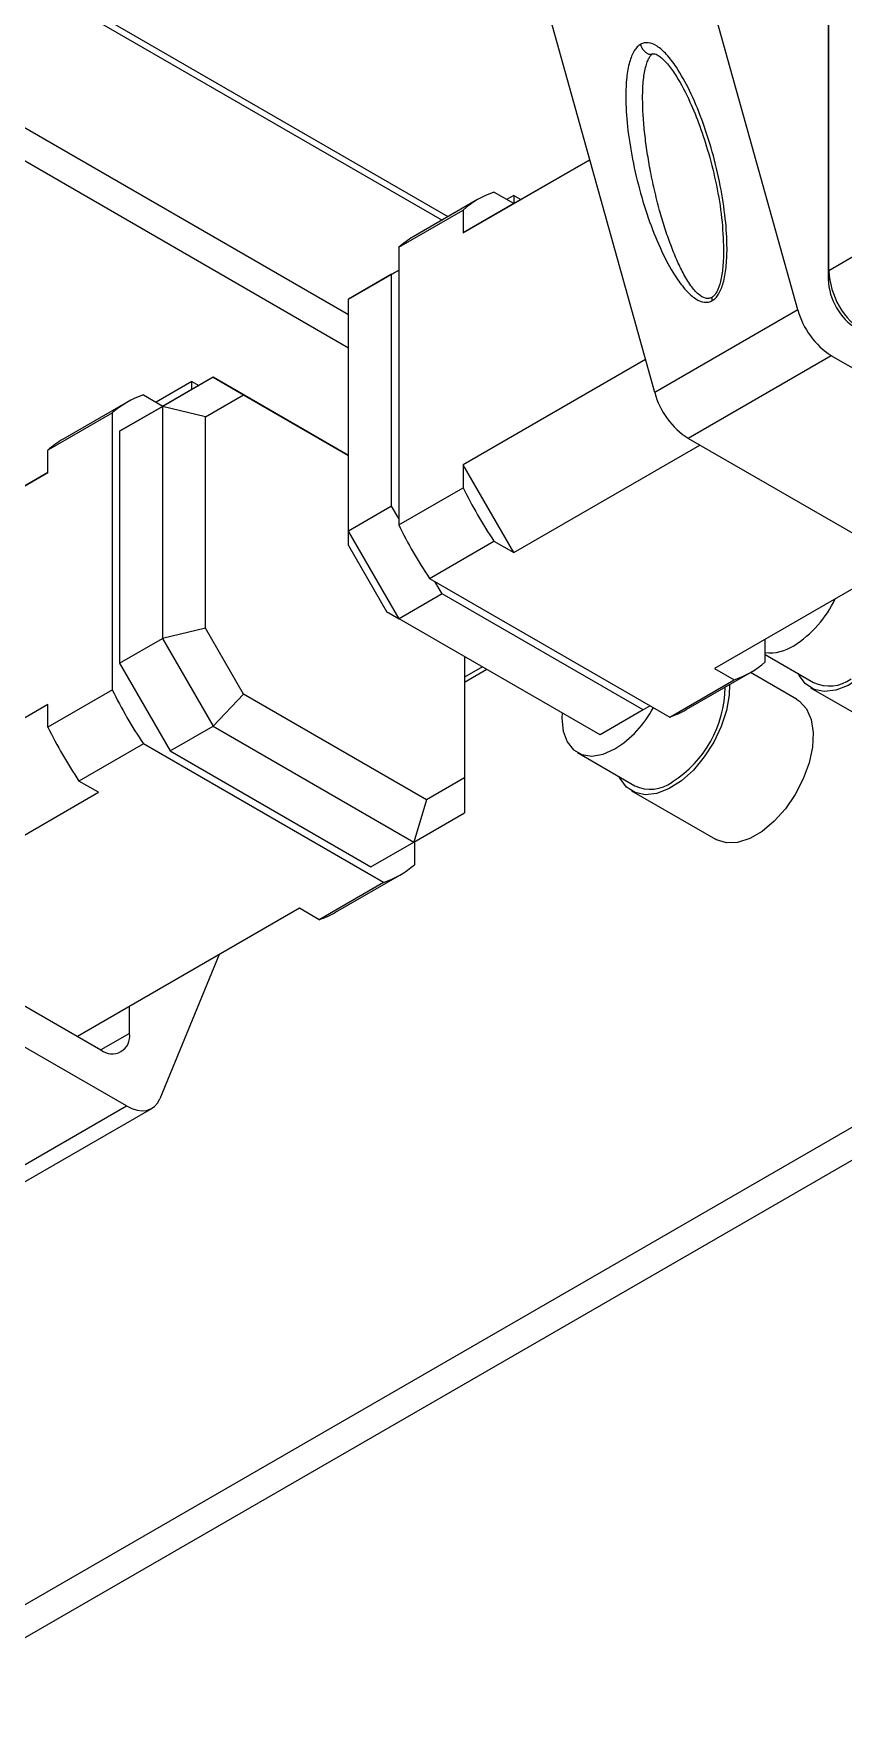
# Model space of a CAD drawing. Header units: millimetres. Extents: x -529 to 1738, y -425 to 849.
# Drawn here: x 13.9 to 53.9, y 91.8 to 175.4 of the extents above; entities that cross this region are included whole.
import ezdxf

# ---------------------------------------------------------------- set-up
doc = ezdxf.new("R2010")
doc.units = ezdxf.units.MM

msp = doc.modelspace()

# ---------------------------------------------------------------- linework, layer by layer
at = {"color": 7, "linetype": 'Continuous', "lineweight": 15}
for p, q in [((34.394, 166.335), (-11.951, 193.089)), ((53.198, 163.668), (53.198, 186.939)), ((51.672, 161.734), (46.098, 181.689)), ((53.169, 178.832), (53.169, 163.236)), ((44.601, 157.652), (39.027, 177.607)), ((53.169, 177.075), (53.169, 163.36)), ((35.138, 165.536), (41.391, 169.145)), ((41.39, 169.146), (37.638, 166.979)), ((35.853, 167.177), (32.671, 165.341)), ((37.638, 166.979), (36.661, 167.543)), ((37.642, 167.385), (37.288, 167.181)), ((37.642, 167.385), (37.642, 166.982)), ((37.642, 167.385), (37.991, 167.183)), ((31.956, 164.829), (35.138, 166.665)), ((37.638, 166.979), (35.138, 165.536)), ((35.138, 166.665), (35.138, 165.536)), ((31.956, 164.829), (31.956, 151.113)), ((54.613, 164.484), (53.198, 163.668)), ((29.481, 162.27), (31.956, 163.699)), ((31.602, 163.494), (29.481, 162.27)), ((31.602, 163.494), (31.956, 163.699)), ((31.602, 152.039), (31.602, 163.494)), ((53.169, 163.36), (53.237, 163.223)), ((29.481, 150.815), (29.481, 162.27)), ((51.672, 161.734), (44.601, 157.652)), ((44.146, 159.281), (35.138, 154.08)), ((53.322, 159.473), (46.251, 155.391)), ((68.006, 150.996), (53.322, 159.473)), ((21.744, 158.194), (19.976, 157.173)), ((22.788, 158.407), (20.288, 156.963)), ((22.788, 158.407), (20.667, 157.182)), ((21.744, 157.804), (21.744, 158.194)), ((21.744, 158.194), (22.082, 157.999)), ((22.788, 158.407), (24.288, 157.541)), ((29.481, 154.543), (22.788, 158.407)), ((18.541, 157.17), (15.359, 155.333)), ((20.667, 157.182), (18.167, 155.739)), ((19.348, 157.536), (20.314, 156.978)), ((19.976, 157.173), (19.976, 157.173)), ((22.41, 156.456), (24.288, 157.541)), ((24.288, 157.541), (29.481, 154.543)), ((17.814, 156.648), (14.632, 154.811)), ((17.814, 142.966), (17.814, 156.648)), ((18.167, 155.739), (20.288, 156.963)), ((20.288, 156.963), (20.288, 145.508)), ((22.41, 156.456), (20.288, 156.963)), ((22.41, 146.015), (22.41, 156.456)), ((18.167, 155.739), (18.167, 144.283)), ((14.632, 153.698), (14.632, 154.811)), ((37.638, 149.75), (46.83, 155.057)), ((60.935, 146.914), (46.251, 155.391)), ((35.138, 154.08), (35.138, 152.95)), ((37.638, 149.75), (35.138, 154.08)), ((3.671, 147.37), (14.632, 153.698)), ((14.632, 153.698), (3.671, 147.371)), ((31.956, 151.113), (35.138, 152.95)), ((31.602, 152.039), (29.481, 150.815)), ((31.956, 151.427), (31.602, 152.039)), ((31.981, 146.485), (29.481, 150.815)), ((29.481, 150.097), (29.481, 150.815)), ((4.52, 92.615), (103.515, 149.764)), ((29.481, 150.097), (31.359, 146.843)), ((33.479, 148.477), (36.661, 150.314)), ((36.661, 150.314), (37.638, 149.75)), ((5.934, 91.799), (104.929, 148.947)), ((56.75, 149.33), (47.558, 144.024)), ((33.479, 148.477), (45.341, 141.629)), ((34.102, 147.709), (33.749, 148.321)), ((34.102, 147.709), (31.981, 146.485)), ((44.022, 141.983), (34.102, 147.709)), ((31.359, 146.843), (31.981, 146.485)), ((41.901, 140.758), (31.981, 146.485)), ((18.167, 144.283), (20.288, 145.508)), ((22.41, 146.015), (20.288, 145.508)), ((20.288, 145.508), (22.788, 141.178)), ((24.288, 142.761), (22.41, 146.015)), ((50.058, 144.354), (50.058, 145.467)), ((35.208, 144.621), (35.208, 138.627)), ((50.058, 144.716), (52.45, 143.334)), ((18.167, 144.283), (20.667, 139.953)), ((35.208, 143.351), (36.308, 143.986)), ((46.148, 141.995), (49.33, 143.832)), ((47.558, 144.024), (48.523, 143.466)), ((51.598, 142.519), (49.327, 143.83)), ((17.814, 142.966), (14.632, 141.129)), ((45.341, 141.629), (48.523, 143.466)), ((52.3, 143.075), (56.437, 140.687)), ((14.632, 142.242), (3.671, 135.915)), ((14.632, 141.129), (14.632, 142.242)), ((24.288, 142.761), (22.788, 141.178)), ((33.33, 137.542), (24.288, 142.761)), ((44.376, 142.187), (44.022, 141.983)), ((44.022, 141.983), (41.901, 140.758)), ((20.667, 139.953), (22.788, 141.178)), ((22.788, 141.178), (32.708, 135.451)), ((19.348, 140.307), (16.166, 138.47)), ((31.211, 133.458), (19.348, 140.307)), ((20.667, 139.953), (30.587, 134.227)), ((40.783, 139.871), (43.612, 138.238)), ((6.171, 131.585), (17.132, 137.912)), ((17.132, 137.912), (16.166, 138.47)), ((35.208, 138.627), (33.33, 137.542)), ((35.208, 138.627), (35.208, 136.895)), ((43.462, 137.978), (47.598, 135.59)), ((33.33, 137.542), (32.708, 135.451)), ((32.708, 135.451), (35.208, 136.895)), ((30.587, 134.227), (32.708, 135.451)), ((32.733, 135.466), (32.733, 134.336)), ((28.836, 131.987), (32.018, 133.824)), ((31.211, 133.458), (28.029, 131.622)), ((5.086, 132.212), (17.248, 125.191)), ((27.051, 132.186), (16.091, 125.858)), ((28.029, 131.622), (27.051, 132.186)), ((18.509, 122.422), (3.825, 130.898)), ((23.096, 129.902), (20.159, 122.778)), ((18.662, 126.007), (18.662, 127.342)), ((11.438, 118.34), (18.509, 122.422)), ((12.687, 118.216), (19.759, 122.298))]:
    msp.add_line(p, q, dxfattribs=at)
at = {"color": 8, "linetype": 'Continuous', "lineweight": 15}
for p, q in [((-11.744, 192.631), (34.101, 166.166)), ((29.481, 161.484), (-11.744, 185.283)), ((29.481, 159.851), (-12.451, 184.058)), ((36.089, 144.113), (35.208, 143.605)), ((18.662, 126.007), (17.248, 125.191))]:
    msp.add_line(p, q, dxfattribs=at)
at = {"color": 7, "linetype": 'Continuous', "lineweight": 15, "flags": 128}
for points in [[(56.948, 149.215), (56.981, 149.129), (57.112, 148.515), (57.112, 147.809), (56.981, 147.043), (56.724, 146.254), (56.354, 145.478), (55.888, 144.752), (55.347, 144.109), (54.758, 143.58), (54.147, 143.189), (53.544, 142.955), (52.975, 142.888), (52.469, 142.992), (52.049, 143.262), (51.733, 143.685), (51.69, 143.773)], [(48.287, 143.229), (48.273, 142.713), (48.142, 141.947), (47.885, 141.158), (47.515, 140.382), (47.049, 139.656), (46.508, 139.013), (45.919, 138.484), (45.308, 138.093), (44.705, 137.859), (44.137, 137.792), (43.63, 137.896), (43.21, 138.166), (42.894, 138.589), (42.852, 138.677)], [(51.598, 142.519), (51.754, 142.414), (52.097, 142.027), (52.323, 141.502), (52.422, 140.862), (52.389, 140.138), (52.226, 139.363), (51.939, 138.573), (51.543, 137.806), (51.056, 137.098), (50.501, 136.481), (49.904, 135.984), (49.292, 135.631), (48.695, 135.438), (48.14, 135.414), (47.653, 135.561), (47.598, 135.59)], [(40.027, 141.84), (40.017, 141.565), (40.082, 140.931), (40.276, 140.404), (40.587, 140.011), (41.002, 139.772), (41.498, 139.698), (42.051, 139.794), (42.633, 140.054)], [(18.509, 122.422), (18.774, 122.292), (19.033, 122.211), (19.28, 122.181), (19.509, 122.203), (19.717, 122.275), (19.896, 122.397), (20.045, 122.566), (20.159, 122.778)]]:
    msp.add_lwpolyline(points, dxfattribs=at)
at = {"color": 7, "linetype": 'Continuous', "lineweight": 15}
for centre, radius, start, end in [((38.117, 163.257), 4.527, 108.76184, 131.15315), ((34.945, 161.406), 4.544, 120.02499, 131.13753), ((56.239, 163.375), 3.074, 182.60548, 237.39452), ((57.037, 163.842), 3.842, 182.60548, 237.39452), ((48.016, 162.356), 0.601, 180.62359, 196.11675), ((55.442, 162.752), 3.904, 195.11409, 237.12429), ((20.804, 153.249), 4.527, 108.76276, 131.34386), ((48.371, 158.67), 3.904, 195.11409, 237.12429), ((17.629, 151.403), 4.539, 120.01751, 131.3354), ((56.019, 163.256), 23.286, 206.26778, 213.76414), ((52.837, 161.419), 23.286, 206.26778, 213.76414), ((48.531, 149.807), 5.507, 302.27874, 334.80451), ((50.302, 146.924), 2.124, 263.39448, 303.41203), ((47.067, 147.753), 4.527, 288.76276, 311.34386), ((38.705, 153.248), 23.285, 206.20379, 213.76425), ((42.473, 143.159), 5.601, 302.24027, 359.46459), ((53.221, 144.981), 1.819, 244.91783, 306.39263), ((39.739, 144.653), 5.434, 302.18167, 331.92192), ((43.878, 145.932), 4.545, 288.77852, 299.96909), ((35.523, 151.411), 23.285, 206.20379, 213.76425), ((44.382, 139.885), 1.819, 244.91783, 306.39263), ((29.755, 137.745), 4.527, 288.76184, 311.15315), ((26.567, 135.922), 4.542, 288.77507, 299.97254), ((17.8, 125.868), 0.873, 230.79671, 9.21404)]:
    msp.add_arc(centre, radius, start, end, dxfattribs=at)
for points, knots in [([(43.904, 174.846), (43.847, 174.806), (43.73, 174.724), (43.523, 174.441), (43.325, 173.929), (43.196, 173.157), (43.151, 172.086), (43.241, 170.725), (43.492, 169.127), (43.884, 167.486), (44.391, 165.911), (44.978, 164.507), (45.567, 163.434), (46.115, 162.706), (46.58, 162.276), (46.97, 162.103), (47.255, 162.105), (47.379, 162.162), (47.439, 162.19)], [0, 0, 0, 0, 0.015771, 0.032509, 0.071651, 0.121072, 0.181337, 0.276734, 0.384951, 0.5, 0.615065, 0.723281, 0.818664, 0.878928, 0.928349, 0.967492, 0.984238, 1, 1, 1, 1]), ([(47.439, 162.19), (47.496, 162.23), (47.613, 162.312), (47.82, 162.594), (48.018, 163.106), (48.147, 163.879), (48.192, 164.95), (48.102, 166.31), (47.851, 167.908), (47.459, 169.55), (46.952, 171.125), (46.365, 172.528), (45.776, 173.601), (45.228, 174.33), (44.763, 174.759), (44.373, 174.932), (44.088, 174.93), (43.964, 174.873), (43.904, 174.846)], [0, 0, 0, 0, 0.015767, 0.032507, 0.07165, 0.121071, 0.181335, 0.276733, 0.38495, 0.499999, 0.615064, 0.72328, 0.818664, 0.878928, 0.928349, 0.967492, 0.984238, 1, 1, 1, 1]), ([(44.002, 172.227), (44.008, 172.522), (44.02, 173.047), (44.125, 173.662), (44.247, 174.026), (44.335, 174.206), (44.422, 174.325), (44.469, 174.358), (44.491, 174.373)], [0, 0, 0, 0, 0.375342, 0.66742, 0.780065, 0.870346, 0.941137, 1, 1, 1, 1]), ([(44.491, 174.373), (44.527, 174.381), (44.588, 174.394), (44.736, 174.325), (44.963, 174.169), (45.3, 173.815), (45.804, 173.092), (46.329, 172.079), (46.852, 170.782), (47.293, 169.41), (47.661, 167.9), (47.936, 166.32), (47.98, 165.239), (48.002, 164.721)], [0, 0, 0, 0, 0.0306536, 0.0509484, 0.0757016, 0.136786, 0.2061826, 0.3430186, 0.4603489, 0.589034, 0.728825, 0.8699639, 1, 1, 1, 1])]:
    msp.add_open_spline(points, degree=3, knots=knots, dxfattribs=at)
at = {"color": 8, "linetype": 'Continuous', "lineweight": 15}
for points, knots in [([(44.495, 174.385), (44.475, 174.371), (44.44, 174.344), (44.369, 174.344), (44.299, 174.36), (44.226, 174.395), (44.133, 174.462), (44.034, 174.571), (43.948, 174.713), (43.918, 174.804), (43.904, 174.846)], [0, 0, 0, 0, 0.123914, 0.222921, 0.324044, 0.425167, 0.524175, 0.708004, 0.867326, 1, 1, 1, 1]), ([(47.416, 162.35), (47.367, 162.329), (47.266, 162.285), (47.032, 162.31), (46.72, 162.513), (46.352, 162.954), (46.002, 163.541), (45.675, 164.225), (45.376, 164.965), (45.095, 165.78), (44.826, 166.682), (44.581, 167.654), (44.373, 168.647), (44.21, 169.61), (44.094, 170.521), (44.018, 171.39), (44.007, 171.957), (44.002, 172.227)], [0, 0, 0, 0, 0.0161473, 0.0338678, 0.0777304, 0.1361012, 0.209211, 0.2767255, 0.3511023, 0.4306812, 0.5123119, 0.6046055, 0.6969, 0.7785316, 0.8581105, 0.9324865, 1, 1, 1, 1]), ([(48.002, 164.721), (47.996, 164.426), (47.985, 163.896), (47.881, 163.183), (47.726, 162.71), (47.557, 162.453), (47.461, 162.383), (47.416, 162.35)], [0, 0, 0, 0, 0.349455, 0.628459, 0.838117, 0.92282, 1, 1, 1, 1])]:
    msp.add_open_spline(points, degree=3, knots=knots, dxfattribs=at)

doc.saveas('drawing.dxf')
